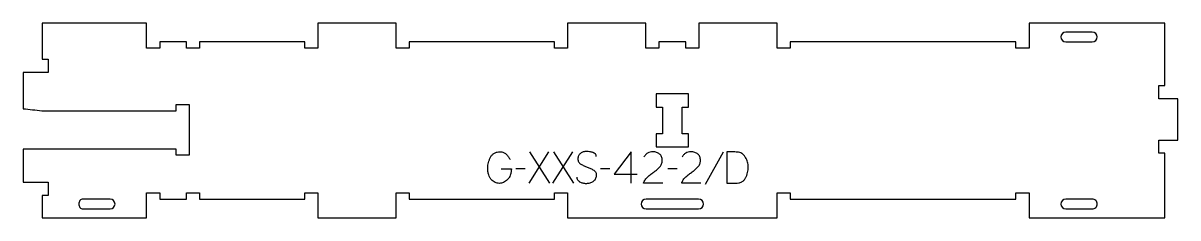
# Model space of a CAD drawing. Extents: x 0 to 1099, y 0 to 186.
import ezdxf

# ---------------------------------------------------------------- set-up
doc = ezdxf.new("R2010")
doc.units = 0
for name, color, linetype in [('1_ANYTOOL_1MMDEEP_LABELS_S', 2, 'CONTINUOUS'), ('3_ANYTOOL_CUTTHROUGH_INSID', 4, 'CONTINUOUS'), ('4_ANYTOOL_CUTTHROUGH_OUTSI', 5, 'CONTINUOUS')]:
    doc.layers.add(name, color=color, linetype=linetype)

msp = doc.modelspace()

# ---------------------------------------------------------------- linework, layer by layer
at = {"layer": '1_ANYTOOL_1MMDEEP_LABELS_S'}
for p, q in [((500.02452, 62.936773), (481.12452, 32.936773)), ((501.267377, 32.936773), (482.32452, 62.936773)), ((522.738806, 62.936773), (503.838806, 32.936773)), ((523.981663, 32.936773), (505.038806, 62.936773)), ((666.181663, 62.465345), (648.995949, 31.693916)), ((477.695949, 46.822487), (468.910234, 46.736773)), ((558.181663, 46.822487), (549.395949, 46.736773)), ((622.381663, 46.822487), (613.595949, 46.736773)), ((562.467377, 41.593916), (584.238806, 41.593916))]:
    msp.add_line(p, q, dxfattribs=at)
for points in [[(454.810234, 46.736773), (464.581663, 46.693916, -0.031732), (464.313552, 43.686514, -0.048764), (463.569163, 40.768916, -0.050291), (462.45945, 38.458408, -0.060119), (460.87452, 36.451059, -0.036578), (459.1425, 34.964642, -0.050793), (457.183449, 33.80463, -0.051881), (455.230431, 33.136886, -0.053919), (453.181663, 32.893916, -0.055881), (451.146515, 33.10086, -0.055271), (449.206663, 33.751059, -0.05403), (447.280687, 34.910252, -0.038531), (445.595949, 36.408202, -0.067281), (444.048235, 38.519216, -0.049165), (443.02452, 40.940345, -0.047412), (442.351593, 44.144263, -0.028075), (442.167377, 47.422487, -0.03109), (442.334904, 50.114067, -0.031496), (442.83702, 52.763559, -0.031425), (443.687893, 55.391803, -0.02824), (444.845949, 57.901059, -0.064555), (446.374752, 60.052584, -0.078906), (448.440591, 61.677845, -0.076878), (451.064193, 62.652394, -0.050594), (453.867377, 62.936773, -0.039946), (455.526938, 62.803976, -0.052714), (457.129877, 62.368916, -0.053511), (458.513074, 61.653582, -0.05153), (459.717377, 60.665345, -0.040443), (461.757601, 58.242203, -0.04035), (463.381663, 55.522487)], [(545.367377, 58.351059, 0.071867), (545.174264, 59.687666, 0.100684), (544.547734, 60.868916, 0.047558), (544.073181, 61.345366, 0.038563), (543.523181, 61.734095, 0.037928), (542.825993, 62.081563, 0.026634), (542.088806, 62.336773, 0.028461), (539.065472, 63.022756, 0.041577), (535.981663, 63.27963, 0.036938), (534.479303, 63.168491, 0.041531), (533.013806, 62.824273, 0.041583), (531.636429, 62.247065, 0.038125), (530.367377, 61.458202, 0.057611), (529.297225, 60.466297, 0.065808), (528.503091, 59.245702, 0.06469), (528.025595, 57.786147, 0.046778), (527.881663, 56.251059, 0.052235), (528.044019, 54.701217, 0.075448), (528.588806, 53.251059, 0.076671), (529.504898, 52.078006, 0.061023), (530.710234, 51.193916, 0.021951), (533.739088, 49.66657, 0.018213), (536.881663, 48.386773, -0.02405), (539.983147, 47.081311, -0.02981), (542.92452, 45.451059, -0.068439), (544.065822, 44.485128, -0.079282), (544.87452, 43.233202, -0.076308), (545.29952, 41.65452, -0.047772), (545.32452, 40.008202, -0.046243), (545.031285, 38.327242, -0.06359), (544.381663, 36.756416, -0.064671), (543.408839, 35.472227, -0.057073), (542.153091, 34.458202, -0.067522), (539.184783, 33.095291, -0.070793), (535.960234, 32.593916, -0.064027), (532.821219, 32.956431, -0.070447), (529.895949, 34.136773, -0.054374), (528.737531, 34.986406, -0.074742), (527.838806, 36.097487, -0.075199), (527.315799, 37.403866, -0.057737), (527.153091, 38.808202)], [(608.667377, 32.97963), (590.367377, 33.022487, -0.034491), (591.030155, 34.769819, -0.037732), (591.93702, 36.402845, -0.037744), (593.076314, 37.877481, -0.03482), (594.417377, 39.172487, -0.00859), (597.376602, 41.57107, -0.008791), (600.417377, 43.865345, 0.020588), (603.236666, 46.098787, 0.025206), (605.838806, 48.57963, 0.046908), (606.859401, 49.880872, 0.051091), (607.606663, 51.35463, 0.050722), (608.055396, 53.002805, 0.041139), (608.195949, 54.708202, 0.039396), (608.053304, 56.515788, 0.058519), (607.563806, 58.25463, 0.060358), (606.773248, 59.661746, 0.061397), (605.667377, 60.836773, 0.048006), (604.31142, 61.758733, 0.045901), (602.806663, 62.411773, 0.045216), (601.066602, 62.814333, 0.034258), (599.281663, 62.936773, 0.055622), (596.647092, 62.642786, 0.079896), (594.203091, 61.661773, 0.080617), (592.233704, 59.996073, 0.060287), (590.795949, 57.836773)], [(644.967377, 32.97963), (626.667377, 33.022487, -0.034491), (627.330155, 34.769819, -0.037732), (628.23702, 36.402845, -0.037744), (629.376314, 37.877481, -0.03482), (630.717377, 39.172487, -0.00859), (633.676602, 41.57107, -0.008791), (636.717377, 43.865345, 0.020588), (639.536666, 46.098787, 0.025206), (642.138806, 48.57963, 0.046908), (643.159401, 49.880872, 0.051091), (643.906663, 51.35463, 0.050722), (644.355396, 53.002805, 0.041139), (644.495949, 54.708202, 0.039396), (644.353304, 56.515788, 0.058519), (643.863806, 58.25463, 0.060358), (643.073248, 59.661746, 0.061397), (641.967377, 60.836773, 0.048006), (640.61142, 61.758733, 0.045901), (639.106663, 62.411773, 0.045216), (637.366602, 62.814333, 0.034258), (635.581663, 62.936773, 0.055622), (632.947092, 62.642786, 0.079896), (630.503091, 61.661773, 0.080617), (628.533704, 59.996073, 0.060287), (627.095949, 57.836773)]]:
    msp.add_lwpolyline(points, format="xyb", dxfattribs=at)
msp.add_lwpolyline([(578.453091, 32.936773), (578.495949, 62.97963), (562.467377, 41.593916)], dxfattribs=at)
msp.add_lwpolyline([(669.610234, 62.936773), (669.610234, 32.936773), (678.138806, 33.022487, 0.046402), (681.04518, 33.330663, 0.07465), (683.77452, 34.318916, 0.077785), (685.857505, 35.907939, 0.06915), (687.395949, 38.036773, 0.029998), (688.533474, 40.532089, 0.031416), (689.356663, 43.147487, 0.031395), (689.849307, 45.86481, 0.029153), (690.010234, 48.622487, 0.03275), (689.857754, 50.94791, 0.035889), (689.388806, 53.22963, 0.03592), (688.603947, 55.404998, 0.033706), (687.52452, 57.451059, 0.042675), (685.966037, 59.540811, 0.065683), (684.004877, 61.238559, 0.068103), (681.907151, 62.242467, 0.065471), (679.617377, 62.658202, 0.005437), (674.615256, 62.848257, 0.00471)], format="xyb", close=True, dxfattribs=at)
at = {"layer": '3_ANYTOOL_CUTTHROUGH_INSID'}
for points in [[(1017.281762, 167.5, 1), (1017.281762, 177), (992.281762, 177, 1), (992.281762, 167.5)], [(82.75, 8.5, 1), (82.75, 18), (57.009651, 18, 0.12263), (55.35456, 17.587875, 0.106401), (54.040385, 16.480762, 0.09127), (53.253336, 14.956608, 0.148392), (53.253336, 11.543392, 0.09127), (54.040385, 10.019238, 0.106401), (55.35456, 8.912125, 0.12263), (57.009651, 8.5)], [(592.75, 8.5), (642.75, 8.5, 1), (642.75, 18), (592.75, 18, 1)], [(1017.281762, 8.5, 0.414214), (1022.031762, 13.25, 0.414214), (1017.281762, 18), (992.281762, 18, 1), (992.281762, 8.5)]]:
    msp.add_lwpolyline(points, format="xyb", close=True, dxfattribs=at)
msp.add_lwpolyline([(608.5, 105.544253), (608.5, 80.044253), (602.5, 80.044253), (602.5, 67.544253), (633, 67.544253), (633, 80.044253), (627, 80.044253), (627, 105.544253), (633, 105.544253), (633, 118.044253), (602.5, 118.044253), (602.5, 105.544253)], close=True, dxfattribs=at)
at = {"layer": '4_ANYTOOL_CUTTHROUGH_OUTSI'}
msp.add_lwpolyline([(767.75, 167.5), (730, 167.5), (730, 161.75, -0.414214), (729.75, 161.5), (717.75, 161.5, -0.414214), (717.5, 161.75), (717.5, 185.5), (643, 185.5), (643, 161.75, -0.414214), (642.75, 161.5), (630.75, 161.5, -0.414214), (630.5, 161.75), (630.5, 167.5), (605, 167.5), (605, 161.75, -0.414214), (604.75, 161.5), (592.75, 161.5, -0.414214), (592.5, 161.75), (592.5, 185.5), (518, 185.5), (518, 161.75, -0.414214), (517.75, 161.5), (505.75, 161.5, -0.414214), (505.5, 161.75), (505.5, 167.5), (367.5, 167.5), (367.5, 161.75, -0.414214), (367.25, 161.5), (355.25, 161.5, -0.414214), (355, 161.75), (355, 185.5), (280.5, 185.5), (280.5, 161.75, -0.414214), (280.25, 161.5), (268.25, 161.5, -0.414214), (268, 161.75), (268, 167.5), (168, 167.5), (168, 161.75, -0.414214), (167.75, 161.5), (155.75, 161.5, -0.414214), (155.5, 161.75), (155.5, 167.5), (130, 167.5), (130, 161.75, -0.414214), (129.75, 161.5), (117.75, 161.5, -0.414214), (117.5, 161.75), (117.5, 185.5), (18, 185.5), (18, 151), (23.75, 151, -0.414214), (24, 150.75), (24, 138.75, -0.414214), (23.75, 138.5), (0, 138.5), (0, 103.974857, 0.000019), (17.7764, 102.087807), (145.499983, 102.088506), (145.499983, 107.838506, -0.414214), (145.749983, 108.088506), (157.749983, 108.088506, -0.414214), (157.999983, 107.838506), (157.999983, 101.838506), (157.999983, 65.838506), (157.999983, 59.838506, -0.414214), (157.749983, 59.588506), (145.749983, 59.588506, -0.414214), (145.499983, 59.838506), (145.499983, 65.588506), (0, 65.588506), (0, 34), (23.75, 34, -0.414214), (24, 33.75), (24, 21.75, -0.414214), (23.75, 21.5), (18, 21.5), (18, 0), (117.5, 0), (117.5, 23.75, -0.414214), (117.75, 24), (129.75, 24, -0.414214), (130, 23.75), (130, 18), (155.5, 18), (155.5, 23.75, -0.414214), (155.75, 24), (167.75, 24, -0.414214), (168, 23.75), (168, 18), (268, 18), (268, 23.75, -0.414214), (268.25, 24), (280.25, 24, -0.414214), (280.5, 23.75), (280.5, 0), (355, 0), (355, 23.75, -0.414214), (355.25, 24), (367.25, 24, -0.414214), (367.5, 23.75), (367.5, 18), (505.5, 18), (505.5, 23.75, -0.414214), (505.75, 24), (517.75, 24, -0.414214), (518, 23.75), (518, 0), (717.5, 0), (717.5, 23.75, -0.414214), (717.75, 24), (729.75, 24, -0.414214), (730, 23.75), (730, 18), (767.75, 18), (944.762003, 18), (944.762003, 23.75, -0.414214), (945.012003, 24), (957.012003, 24, -0.414214), (957.262003, 23.75), (957.262003, 0), (1086.540614, 0), (1086.540614, 61.499746), (1080.790614, 61.499746, -0.414214), (1080.540614, 61.749746), (1080.540614, 73.749746, -0.414214), (1080.790614, 73.999746), (1098.840614, 73.999746), (1098.840614, 113.499888), (1080.790614, 113.499888, -0.414214), (1080.540614, 113.749888), (1080.540614, 125.749888, -0.414214), (1080.790614, 125.999888), (1086.540614, 125.999888), (1086.540614, 185.5), (957.262003, 185.5), (957.262003, 161.75, -0.414214), (957.012003, 161.5), (945.012003, 161.5, -0.414214), (944.762003, 161.75), (944.762003, 167.5)], format="xyb", close=True, dxfattribs=at)

doc.saveas('drawing.dxf')
